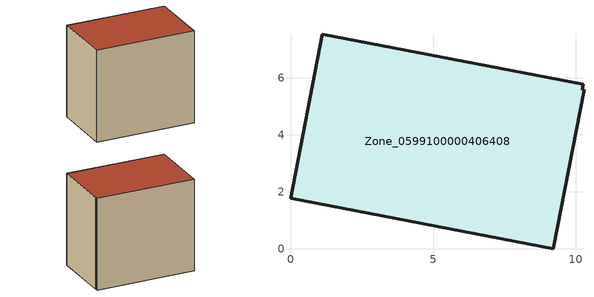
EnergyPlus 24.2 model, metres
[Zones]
Zone_0599100000406408
 floor ground (C_G): 0,1.78 1.11,7.54 10.27,5.77 10.24,5.59 10.29,5.58 9.21,0 z0
 wall outside (C_F): 1.11,7.54 0,1.78 9.21,0 10.29,5.58 10.24,5.59 10.27,5.77 1.11,7.54 z0:8.71
 roof outside (C_R): 9.21,0 10.29,5.58 10.24,5.59 10.27,5.77 1.11,7.54 0,1.78 z8.71
[BUILDING]
Pand.0599100000406408: North Axis=0; Terrain=City; Loads Convergence Tolerance Value=0.04; Temperature Convergence Tolerance Value=0.4; Solar Distribution=FullExterior; Maximum Number of Warmup Days=25; Minimum Number of Warmup Days=1
[Site:Location]
Rotterdam.The.Hague.AP_ZH_NLD Design_Conditions: Latitude=51.96; Longitude=4.45; Time Zone=1; Elevation=-4.5
[SITE:GROUNDTEMPERATURE:BUILDINGSURFACE]
18, 18, 18, 18, 18, 18, 18, 18, 18, 18, 18, 18
[MATERIAL] Thermal Absorptance=0.9; Solar Absorptance=0.7; Visible Absorptance=0.7
Name | Roughness | Thickness | Conductivity | Density | Specific Heat
G.TI.1992-2005 | MediumSmooth | 0.15 | 0.06 | 540 | 1210
F.TI.1992-2005 | Rough | 0.3 | 0.12 | 1920 | 840
R.TI.1992-2005 | MediumRough | 0.2 | 0.08 | 1500 | 1000
[CONSTRUCTION]
C_G: G.TI.1992-2005
C_F: F.TI.1992-2005
C_R: R.TI.1992-2005
[ZONE]
Zone_0599100000406408: Type=1; Multiplier=1; Ceiling Height=Autocalculate; Volume=Autocalculate; Floor Area=autocalculate; Part of Total Floor Area=Yes
[ZONEINFILTRATION:DESIGNFLOWRATE]
Infil_Zone_0599100000406408: Zone or ZoneList or Space or SpaceList=Zone_0599100000406408; Schedule=AlwaysOn; Design Flow Rate Calculation Method=Flow/Area; Flow Rate per Floor Area=0.0015; Constant Term Coefficient=1; Temperature Term Coefficient=0; Velocity Term Coefficient=0; Velocity Squared Term Coefficient=0
[HVACTEMPLATE:ZONE:IDEALLOADSAIRSYSTEM]
Zone_0599100000406408: Maximum Heating Supply Air Temperature=50; Minimum Cooling Supply Air Temperature=13; Maximum Heating Supply Air Humidity Ratio=0.0156; Minimum Cooling Supply Air Humidity Ratio=0.0077; Heating Limit=NoLimit; Cooling Limit=NoLimit; Dehumidification Control Type=ConstantSensibleHeatRatio; Cooling Sensible Heat Ratio=0.7; Dehumidification Setpoint=60; Humidification Control Type=None; Humidification Setpoint=30; Outdoor Air Method=None; Outdoor Air Flow Rate per Person=0.00944; Outdoor Air Flow Rate per Zone Floor Area=0; Outdoor Air Flow Rate per Zone=0; Demand Controlled Ventilation Type=None; Outdoor Air Economizer Type=NoEconomizer; Heat Recovery Type=None; Sensible Heat Recovery Effectiveness=0.7; Latent Heat Recovery Effectiveness=0.65
[ZONECONTROL:THERMOSTAT]
ThermostatControl_Zone_0599100000406408: Zone or ZoneList=Zone_0599100000406408; Control Type Schedule=DualSetpointControlType; Control 1=Thermostat_Zone_0599100000406408; Temperature Difference Between Cutout And Setpoint=0
[THERMOSTATSETPOINT:DUALSETPOINT]
Thermostat_Zone_0599100000406408: Heating Setpoint Temperature Schedule=HeatingSetpoint_Zone_0599100000406408; Cooling Setpoint Temperature Schedule=CoolingSetpoint_Zone_0599100000406408
[SCHEDULE:COMPACT]
HeatingSetpoint_Zone_0599100000406408: Through: 12/31, For: AllDays, Until: 24:00, 21
CoolingSetpoint_Zone_0599100000406408: Through: 12/31, For: AllDays, Until: 24:00, 24
DualSetpointControlType: Through: 12/31, For: AllDays, Until: 24:00, 4
AlwaysOn: Through: 12/31, For: AllDays, Until: 24:00, 1
